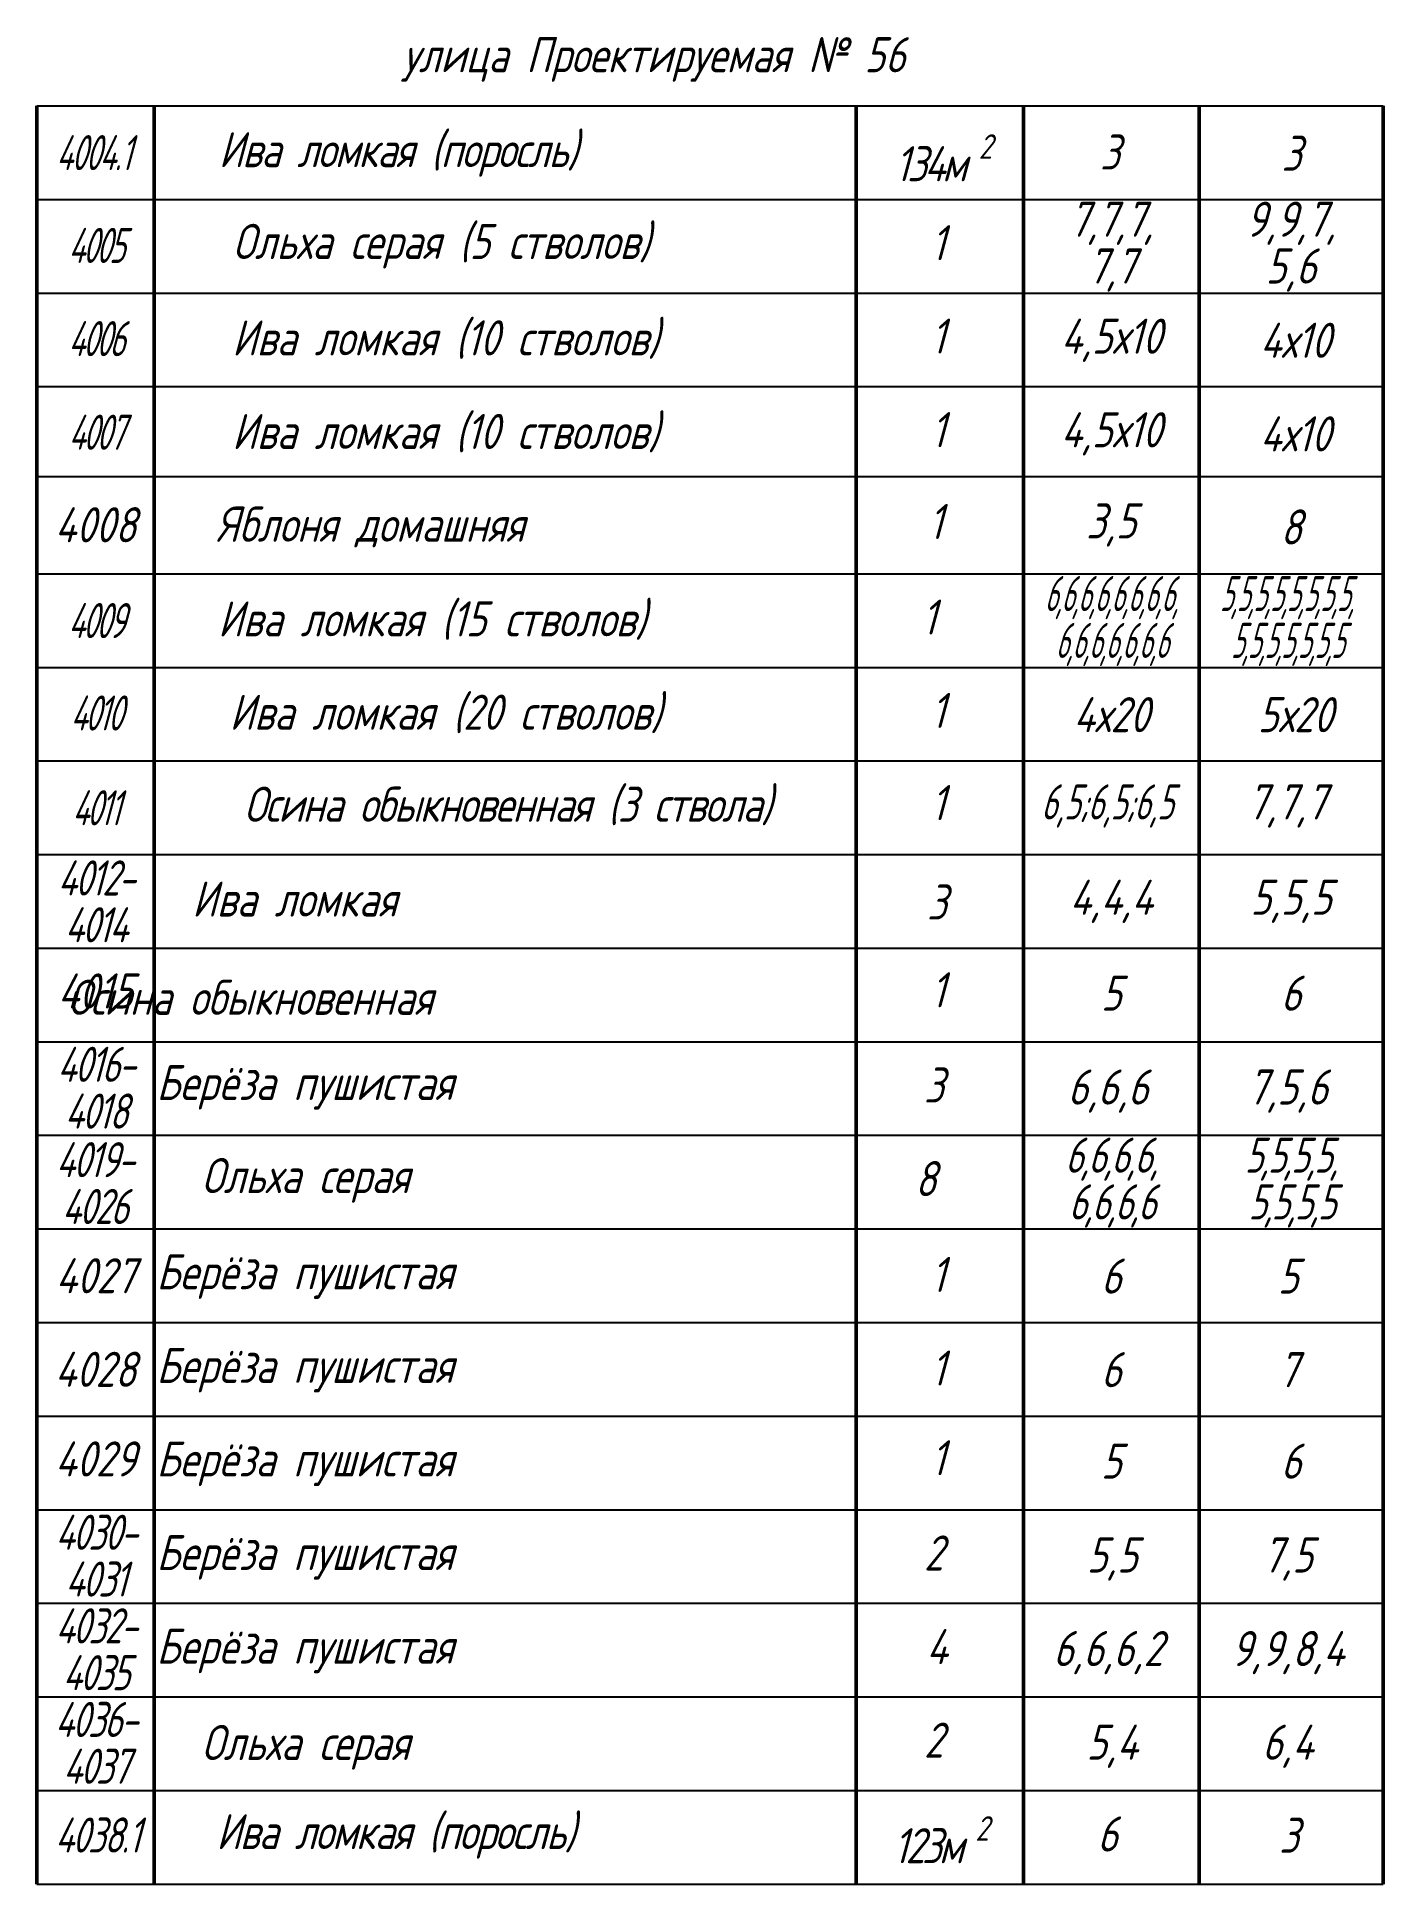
# Model space of a CAD drawing. Header units: metres. Extents: x 258118 to 269618, y -10176 to 5613.
import ezdxf

# ---------------------------------------------------------------- set-up
doc = ezdxf.new("R2010")
doc.units = ezdxf.units.M
for name, color, linetype, lineweight in [('Лиственные', 160, 'Continuous', 30), ('плодовые', 240, 'Continuous', 9), ('Поросль', 250, 'Continuous', 30), ('ТАБЛИЦА 50', 51, 'Continuous', 50), ('ТЕКСТ', 250, 'Continuous', 30), ('текст 300', 7, 'Continuous', 30)]:
    doc.layers.add(name, color=color, linetype=linetype, lineweight=lineweight)
doc.layers.add('ТАБЛИЦА', color=18, linetype='Continuous', true_color=0x000000)
doc.styles.add('NF_VGP_3.0', font='cs_gost2304.shx', dxfattribs={"oblique": 15, "height": 300})

msp = doc.modelspace()

# ---------------------------------------------------------------- linework, layer by layer
at = {"layer": 'ТАБЛИЦА', "color": 0, "transparency": 33554687}
for points in [[(258118, 5024), (269618, 5024)], [(258118, 4224), (269618, 4224)], [(258118, 3424), (269618, 3424)], [(258118, 2624), (269618, 2624)], [(258118, 1855), (269618, 1855)], [(258118, 1024), (269618, 1024)], [(258118, 224), (269618, 224)], [(258118, -576), (269618, -576)], [(258118, -1376), (269618, -1376)], [(258118, -2176), (269618, -2176)], [(258118, -2976), (269618, -2976)], [(258118, -3776), (269618, -3776)], [(258118, -4576), (269618, -4576)], [(258118, -5376), (269618, -5376)], [(258118, -6176), (269618, -6176)], [(258118, -6976), (269618, -6976)], [(258118, -7776), (269618, -7776)], [(258118, -8576), (269618, -8576)], [(258118, -9376), (269618, -9376)], [(258118, -10176), (269618, -10176)]]:
    msp.add_lwpolyline(points, dxfattribs=at)
at = {"layer": 'ТАБЛИЦА 50', "color": 7, "transparency": 33554687}
for points in [[(258118, -10176), (258118, 5024)], [(259118, -10176), (259118, 5024)], [(265118, -10176), (265118, 5024)], [(265118, -10176), (265118, 5024)], [(266546, -10176), (266546, 5024)], [(266546, -10176), (266546, 5024)], [(268046, -10176), (268046, 5024)], [(268046, -10176), (268046, 5024)], [(269618, -10176), (269618, 5024)], [(269618, -10176), (269618, 5024)]]:
    msp.add_lwpolyline(points, dxfattribs=at)

# ---------------------------------------------------------------- texts
at = {"layer": 'Лиственные', "lineweight": 30, "transparency": 33554687, "char_height": 300, "attachment_point": 5, "style": 'NF_VGP_3.0'}
for s, insert, width in [('Ольха серая (5 стволов)', (261572, 3824), 6349.98), ('Ива ломкая (10 стволов)', (261608, 3026), 6349.98), ('Ива ломкая (10 стволов)', (261608, 2226), 6349.98), ('Ива ломкая (15 стволов)', (261493, 624), 6349.98), ('Ива ломкая (20 стволов)', (261608, -174), 6349.98), ('{\\T0.95;Осина обыкновенная (3 ствола)}', (262139, -961), 6349.98), ('Ива ломкая', (260319, -1756), 6349.98), ('\\pxqj;Осина обыкновенная', (261242, -2596), 5716.81), ('\\pxqj;Берёза пушистая', (261007, -3365), 3736), ('Ольха серая', (260413, -4161), 6349.98), ('\\pxqj;Берёза пушистая', (261007, -4983), 3736), ('\\pxqj;Берёза пушистая', (261007, -5783), 3736), ('\\pxqj;Берёза пушистая', (261007, -6583), 3736), ('\\pxqj;Берёза пушистая', (261007, -7383), 3736), ('\\pxqj;Берёза пушистая', (261007, -8183), 3736), ('Ольха серая', (260413, -9007), 6349.98)]:
    msp.add_mtext(s, dxfattribs=dict(at, insert=insert, width=width))
at = {"layer": 'Лиственные', "color": 5, "char_height": 300, "attachment_point": 1, "style": 'NF_VGP_3.0'}
for s, insert, width in [('1', (265756, 4004), 156.16), ('1', (265756, 3206), 156.16), ('1', (265756, 2406), 156.16), ('1', (265679, 804), 156.16), ('1', (265756, 6), 156.16), ('1', (265756, -782), 156.16), ('3', (265722, -1632), 232.3), ('1', (265756, -2382), 156.16), ('3', (265696, -3196), 232.3), ('8', (265619, -3996), 216.46), ('1', (265756, -4815), 156.16), ('1', (265756, -5615), 156.16), ('1', (265756, -6382), 156.16), ('2', (265696, -7196), 243.91), ('4', (265716, -7996), 239.07), ('2', (265696, -8796), 243.91)]:
    msp.add_mtext(s, dxfattribs=dict(at, insert=insert, width=width))
at = {"layer": 'плодовые', "lineweight": 30, "transparency": 33554687, "insert": (260968, 1424), "char_height": 300, "width": 4582.51, "attachment_point": 5, "style": 'NF_VGP_3.0'}
msp.add_mtext('Яблоня домашняя', dxfattribs=at)
at = {"layer": 'плодовые', "insert": (265735, 1621), "char_height": 300, "width": 156.16, "attachment_point": 1, "style": 'NF_VGP_3.0'}
msp.add_mtext('1', dxfattribs=at)
at = {"layer": 'Поросль', "color": 4, "lineweight": 30, "transparency": 33554687, "char_height": 300, "width": 6766.72, "attachment_point": 5, "style": 'NF_VGP_3.0'}
for insert in [(261203, 4609), (261182, -9768)]:
    msp.add_mtext('{\\T0.95;Ива ломкая (поросль)}', dxfattribs=dict(at, insert=insert))
at = {"layer": 'ТЕКСТ', "color": 244, "true_color": 0x991b1e, "insert": (261242, 5611), "char_height": 300, "width": 5457.47, "attachment_point": 1, "style": 'NF_VGP_3.0'}
msp.add_mtext('улица Проектируемая № 56', dxfattribs=at)
at = {"layer": 'текст 300', "color": 7, "transparency": 33554687, "char_height": 300, "attachment_point": 5, "style": 'NF_VGP_3.0'}
for s, insert, width in [('{\\W0.8;\\T0.9;\\C256;4004.1}', (258599, 4624), 1000), ('\\A1;{\\T0.8;\\C256;134м \\H0.7x;\\S2^ ;}', (265855, 4580), 1427.54), ('{\\C256;4008}', (258618, 1443), 1000), ('{\\C256;4015}', (258618, -2542), 1000), ('{\\C256;4027}', (258618, -4976), 1000), ('{\\C256;4028}', (258618, -5776), 1000), ('{\\C256;4029}', (258618, -6542), 1000), ('{\\W0.9;\\T0.9;\\C256;4038.1}', (258632, -9757), 971.94), ('\\A1;{\\T0.8;\\C256;123м \\H0.7x;\\S2^ ;}', (265834, -9797), 1427.54)]:
    msp.add_mtext(s, dxfattribs=dict(at, insert=insert, width=width))
at = {"layer": 'текст 300', "transparency": 33554687, "char_height": 300, "attachment_point": 5, "style": 'NF_VGP_3.0'}
for s, insert, width in [('3', (267285, 4629), 1522.01), ('3', (268836, 4618), 1564.14), ('3,5', (267296, 1441), 1500), ('8', (268832, 1424), 1572.46), ('\\A1;{\\W0.8;\\T0.95;6,5;6,5;6,5}', (267259, -961), 1427.54), ('7,7,7', (268796, -961), 1644.93), ('4,4,4', (267296, -1776), 1500), ('5,5,5', (268832, -1776), 1572.46), ('5', (267296, -2561), 1500), ('6', (268832, -2561), 1572.46), ('6,6,6', (267268, -3398), 1500), ('7,5,6', (268804, -3398), 1572.46), ('6', (267296, -4979), 1500), ('5', (268808, -4979), 1620), ('6', (267296, -5779), 1500), ('7', (268808, -5779), 1620), ('5', (267296, -6561), 1500), ('6', (268832, -6561), 1572.46), ('5,5', (267304, -7398), 1572.46), ('7,5', (268804, -7398), 1572.46), ('6,6,6,2', (267268, -8198), 1500), ('9,9,8,4', (268804, -8198), 1572.46), ('5,4', (267304, -8998), 1572.46), ('6,4', (268804, -8998), 1572.46), ('6', (267264, -9748), 1522.01), ('3', (268815, -9759), 1564.14)]:
    msp.add_mtext(s, dxfattribs=dict(at, insert=insert, width=width))
at = {"layer": 'текст 300', "transparency": 33554687, "char_height": 300, "attachment_point": 5, "line_spacing_factor": 0.8, "style": 'NF_VGP_3.0'}
for s, insert, width in [('{\\T0.95;7,7,7,\\P7,7}', (267296, 3820), 1500), ('9,9,7,\\P5,6', (268832, 3820), 1572.46), ('4,5х10', (267296, 3020), 1500), ('4х10', (268868, 3020), 1500), ('4,5х10', (267296, 2220), 1500), ('4х10', (268868, 2220), 1500), ('{\\W0.65;\\T0.75;6,6,6,6,6,6,6,6,\\P6,6,6,6,6,6,6}', (267296, 620), 1500), ('{\\W0.65;\\T0.8;5,5,5,5,5,5,5,5,\\P5,5,5,5,5,5,5}', (268796, 620), 1644.93), ('4х20', (267296, -180), 1500), ('5х20', (268868, -180), 1500), ('{\\W0.9;\\T0.85;6,6,6,6,\\P6,6,6,6}', (267296, -4180), 1500), ('{\\W0.9;\\T0.85;5,5,5,5,\\P5,5,5,5}', (268832, -4180), 1572.46)]:
    msp.add_mtext(s, dxfattribs=dict(at, insert=insert, width=width))
at = {"layer": 'текст 300', "color": 7, "transparency": 33554687, "char_height": 300, "attachment_point": 5, "line_spacing_factor": 0.8, "style": 'NF_VGP_3.0'}
for s, insert, width in [('{\\W0.8;\\T0.85;\\C256;4005}', (258618, 3831), 1000), ('{\\W0.8;\\T0.85;\\C256;4006}', (258618, 3034), 1000), ('{\\W0.8;\\T0.85;\\C256;4007}', (258618, 2234), 1000), ('{\\W0.8;\\T0.85;\\C256;4009}', (258618, 624), 1000), ('{\\W0.8;\\T0.85;\\C256;4010}', (258618, -166), 1000), ('{\\W0.8;\\T0.85;\\C256;4011}', (258618, -976), 1000), ('{\\W0.9;\\T0.9;\\C256;4012-\\P4014}', (258618, -1776), 1000), ('{\\W0.9;\\T0.9;\\C256;4016-\\P4018}', (258618, -3369), 904.92), ('{\\W0.9;\\T0.9;\\C256;4019-\\P4026}', (258608, -4184), 980.53), ('{\\W0.9;\\T0.9;\\C256;4030-\\P4031}', (258618, -7369), 1000), ('{\\W0.9;\\T0.9;\\C256;4032-\\P4035}', (258618, -8169), 904.92), ('{\\W0.9;\\T0.9;\\C256;4036-\\P4037}', (258618, -8969), 1000)]:
    msp.add_mtext(s, dxfattribs=dict(at, insert=insert, width=width))

doc.saveas('drawing.dxf')
